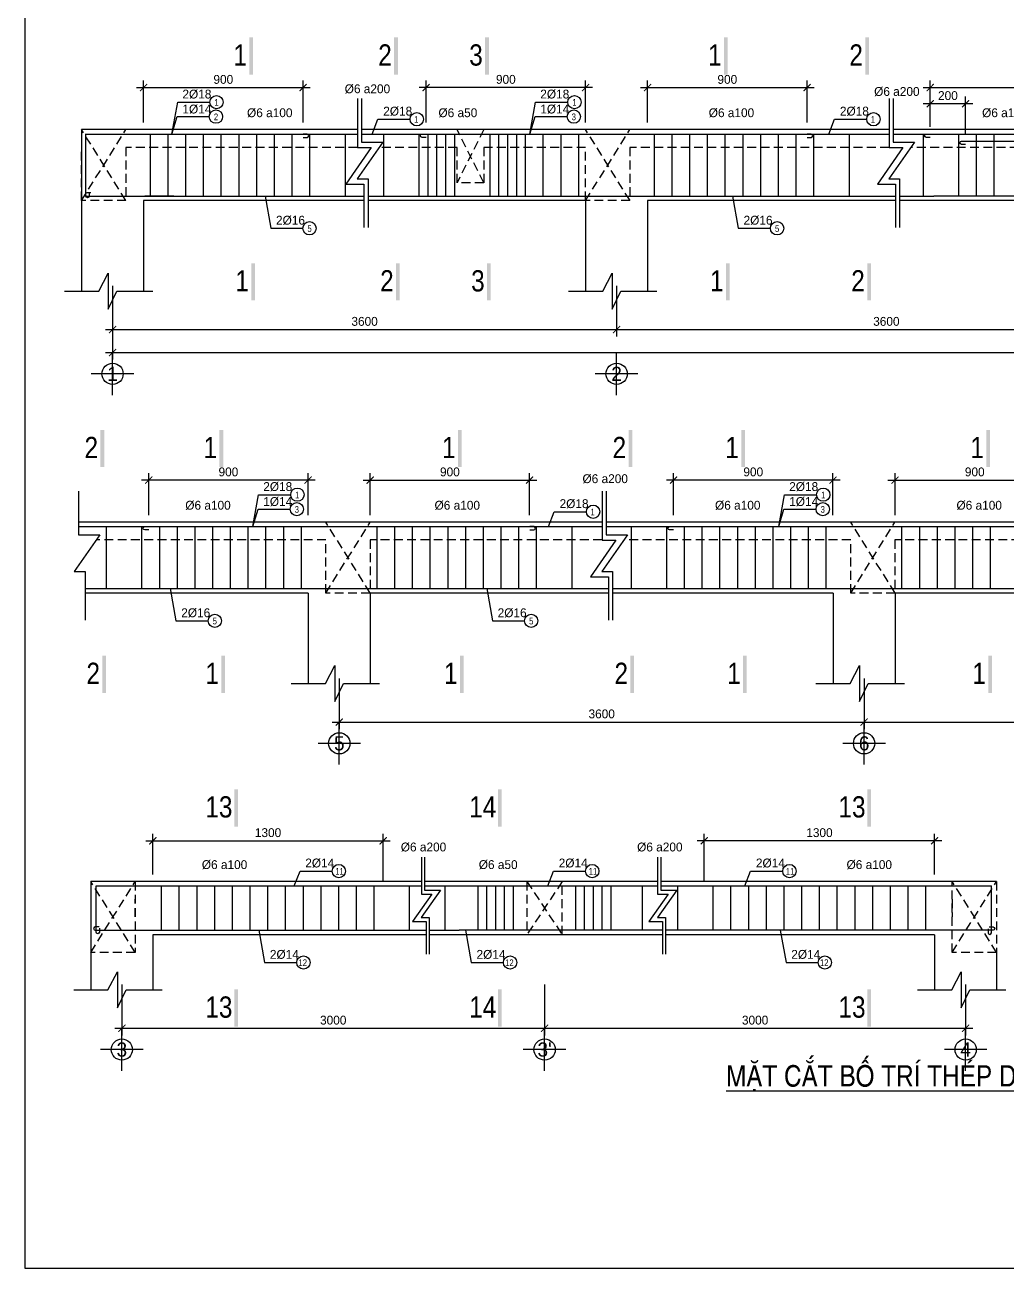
# Model space of a CAD drawing. Extents: x -317 to 4260, y -2056 to 757.
# Drawn here: x 2236.7 to 2513.9, y 158.3 to 509.1 of the extents above; entities that cross this region are included whole.
import ezdxf
from ezdxf.enums import TextEntityAlignment as Align

# ---------------------------------------------------------------- set-up
doc = ezdxf.new("R2010")
doc.units = 0
doc.header["$MEASUREMENT"] = 0
doc.linetypes.add('CENTER2', pattern=[1.125, 0.75, -0.125, 0.125, -0.125])
doc.linetypes.add('HIDDEN', pattern=[0.375, 0.25, -0.125])
doc.layers.get('0').update_dxf_attribs({"linetype": 'CONTINUOUS'})
doc.layers.get('DEFPOINTS').update_dxf_attribs({"linetype": 'CONTINUOUS'})
for name, color, linetype in [('DAI', 3, 'CONTINUOUS'), ('DIM', 1, 'CONTINUOUS'), ('DUT', 7, 'CENTER2'), ('MOTAAR', 1, 'CONTINUOUS'), ('TEXT', 7, 'CONTINUOUS'), ('THEP', 6, 'CONTINUOUS'), ('TU1', 9, 'CONTINUOUS'), ('TUONG', 7, 'CONTINUOUS')]:
    doc.layers.add(name, color=color, linetype=linetype)
doc.styles.add('DIM-NEW', font='VHELVCN.TTF')
doc.styles.add('style1', font='VGOUDYN.TTF')
doc.styles.add('T2', font='VTIMESN.TTF')
doc.dimstyles.new('TL20', dxfattribs={"dimtxt": 2.5, "dimasz": 2, "dimexe": 2, "dimexo": 2, "dimgap": 1, "dimtad": 1, "dimdec": 0, "dimlfac": 20, "dimzin": 0, "dimdsep": 46, "dimtxsty": 'T2', "dimblk": 'ARCHTICK', "dimcen": 2.5, "dimdle": 2, "dimclrd": 1, "dimclre": 1, "dimclrt": 2, "dimadec": 0, "dimazin": 0, "dimtfac": 1, "dimtdec": 0, "dimtix": 1, "dimtofl": 0, "dimtmove": 0, "dimatfit": 0, "dimldrblk": 'ARCHTICK', "dimfxl": 0, "dimtolj": 1, "dimtzin": 0, "dimlwd": -1, "dimlwe": -1, "dimarcsym": 0})

# ---------------------------------------------------------------- blocks, each defined once
blk = doc.blocks.new('truc2')
at = {"layer": 'MOTAAR'}
for p, q in [((0, -15), (0, 0)), ((7.5, -7.5), (-7.5, -7.5))]:
    blk.add_line(p, q, dxfattribs=at)
blk.add_lwpolyline([(0, -3.5), (0, -1.84)], dxfattribs=at)
blk.add_circle((0, -7.5), 3.75, dxfattribs=at)
at = {"layer": 'TEXT', "style": 'T2'}
blk.add_attdef('1', text='', height=5, dxfattribs=at).set_placement((0, -7.5), align=Align.MIDDLE_CENTER)
blk = doc.blocks.new('_ARCHTICK')
at = {"color": 0, "linetype": 'ByBlock', "const_width": 0.15}
blk.add_lwpolyline([(-0.5, -0.5), (0.5, 0.5)], dxfattribs=at)
blk = doc.blocks.new('*D12')
at = {"layer": 'DEFPOINTS', "color": 0}
for p in [(2379.11, 380.67), (2334.11, 368.8), (2379.11, 368.8)]:
    blk.add_point(p, dxfattribs=at)
at = {"layer": 'TUONG', "color": 1}
for p, q in [((2334.11, 370.8), (2334.11, 382.67)), ((2379.11, 370.8), (2379.11, 382.67)), ((2332.11, 380.67), (2381.11, 380.67))]:
    blk.add_line(p, q, dxfattribs=at)
at = {"layer": 'TUONG', "color": 1, "xscale": 2, "yscale": 2, "zscale": 2, "rotation": 180}
blk.add_blockref('_ARCHTICK', (2334.11, 380.67), dxfattribs=at)
at = {"layer": 'TUONG', "color": 1, "xscale": 2, "yscale": 2, "zscale": 2}
blk.add_blockref('_ARCHTICK', (2379.11, 380.67), dxfattribs=at)
at = {"layer": 'TUONG', "color": 2, "insert": (2356.61, 382.97), "char_height": 2.5, "attachment_point": 5, "style": 'T2'}
blk.add_mtext('\\A1;900', dxfattribs=at)
blk = doc.blocks.new('*D11')
at = {"layer": 'DEFPOINTS', "color": 0}
for p in [(2271.61, 380.67), (2271.61, 368.8), (2316.61, 368.8)]:
    blk.add_point(p, dxfattribs=at)
at = {"layer": 'TUONG', "color": 1}
for p, q in [((2271.61, 370.8), (2271.61, 382.67)), ((2316.61, 370.8), (2316.61, 382.67)), ((2318.61, 380.67), (2269.61, 380.67))]:
    blk.add_line(p, q, dxfattribs=at)
at = {"layer": 'TUONG', "color": 1, "xscale": 2, "yscale": 2, "zscale": 2, "rotation": 180}
blk.add_blockref('_ARCHTICK', (2271.61, 380.67), dxfattribs=at)
at = {"layer": 'TUONG', "color": 1, "xscale": 2, "yscale": 2, "zscale": 2}
blk.add_blockref('_ARCHTICK', (2316.61, 380.67), dxfattribs=at)
at = {"layer": 'TUONG', "color": 2, "insert": (2294.11, 382.97), "char_height": 2.5, "attachment_point": 5, "style": 'T2'}
blk.add_mtext('\\A1;900', dxfattribs=at)
blk = doc.blocks.new('*D10')
at = {"layer": 'DEFPOINTS', "color": 0}
for p in [(2419.72, 380.67), (2419.72, 368.8), (2464.72, 368.8)]:
    blk.add_point(p, dxfattribs=at)
at = {"layer": 'TUONG', "color": 1}
for p, q in [((2419.72, 370.8), (2419.72, 382.67)), ((2464.72, 370.8), (2464.72, 382.67)), ((2466.72, 380.67), (2417.72, 380.67))]:
    blk.add_line(p, q, dxfattribs=at)
at = {"layer": 'TUONG', "color": 1, "xscale": 2, "yscale": 2, "zscale": 2, "rotation": 180}
blk.add_blockref('_ARCHTICK', (2419.72, 380.67), dxfattribs=at)
at = {"layer": 'TUONG', "color": 1, "xscale": 2, "yscale": 2, "zscale": 2}
blk.add_blockref('_ARCHTICK', (2464.72, 380.67), dxfattribs=at)
at = {"layer": 'TUONG', "color": 2, "insert": (2442.22, 382.97), "char_height": 2.5, "attachment_point": 5, "style": 'T2'}
blk.add_mtext('\\A1;900', dxfattribs=at)
blk = doc.blocks.new('*D9')
at = {"layer": 'DEFPOINTS', "color": 0}
for p in [(2527.22, 380.67), (2482.22, 368.8), (2527.22, 368.8)]:
    blk.add_point(p, dxfattribs=at)
at = {"layer": 'TUONG', "color": 1}
for p, q in [((2482.22, 370.8), (2482.22, 382.67)), ((2527.22, 370.8), (2527.22, 382.67)), ((2480.22, 380.67), (2529.22, 380.67))]:
    blk.add_line(p, q, dxfattribs=at)
at = {"layer": 'TUONG', "color": 1, "xscale": 2, "yscale": 2, "zscale": 2, "rotation": 180}
blk.add_blockref('_ARCHTICK', (2482.22, 380.67), dxfattribs=at)
at = {"layer": 'TUONG', "color": 1, "xscale": 2, "yscale": 2, "zscale": 2}
blk.add_blockref('_ARCHTICK', (2527.22, 380.67), dxfattribs=at)
at = {"layer": 'TUONG', "color": 2, "insert": (2504.72, 382.97), "char_height": 2.5, "attachment_point": 5, "style": 'T2'}
blk.add_mtext('\\A1;900', dxfattribs=at)
blk = doc.blocks.new('*D5')
at = {"layer": 'DEFPOINTS', "color": 0}
for p in [(2325.4, 326.73), (2473.5, 326.73), (2473.5, 312.4)]:
    blk.add_point(p, dxfattribs=at)
at = {"layer": 'TUONG', "color": 1}
for p, q in [((2325.4, 324.73), (2325.4, 310.4)), ((2473.5, 324.73), (2473.5, 310.4)), ((2323.4, 312.4), (2475.5, 312.4))]:
    blk.add_line(p, q, dxfattribs=at)
at = {"layer": 'TUONG', "color": 1, "xscale": 2, "yscale": 2, "zscale": 2, "rotation": 180}
blk.add_blockref('_ARCHTICK', (2325.4, 312.4), dxfattribs=at)
at = {"layer": 'TUONG', "color": 1, "xscale": 2, "yscale": 2, "zscale": 2}
blk.add_blockref('_ARCHTICK', (2473.5, 312.4), dxfattribs=at)
at = {"layer": 'TUONG', "color": 2, "insert": (2399.45, 314.69), "char_height": 2.5, "attachment_point": 5, "style": 'T2'}
blk.add_mtext('\\A1;3600', dxfattribs=at)
blk = doc.blocks.new('*D4')
at = {"layer": 'DEFPOINTS', "color": 0}
for p in [(2473.5, 326.73), (2622.03, 326.73), (2622.03, 312.4)]:
    blk.add_point(p, dxfattribs=at)
at = {"layer": 'TUONG', "color": 1}
for p, q in [((2473.5, 324.73), (2473.5, 310.4)), ((2622.03, 324.73), (2622.03, 310.4)), ((2471.5, 312.4), (2624.03, 312.4))]:
    blk.add_line(p, q, dxfattribs=at)
at = {"layer": 'TUONG', "color": 1, "xscale": 2, "yscale": 2, "zscale": 2, "rotation": 180}
blk.add_blockref('_ARCHTICK', (2473.5, 312.4), dxfattribs=at)
at = {"layer": 'TUONG', "color": 1, "xscale": 2, "yscale": 2, "zscale": 2}
blk.add_blockref('_ARCHTICK', (2622.03, 312.4), dxfattribs=at)
at = {"layer": 'TUONG', "color": 2, "insert": (2547.76, 314.69), "char_height": 2.5, "attachment_point": 5, "style": 'T2'}
blk.add_mtext('\\A1;3600', dxfattribs=at)
blk = doc.blocks.new('*D36')
at = {"layer": 'DEFPOINTS', "color": 0}
for p in [(2315.17, 491.43), (2270.17, 479.56), (2315.17, 479.56)]:
    blk.add_point(p, dxfattribs=at)
at = {"layer": 'TUONG', "color": 1}
for p, q in [((2268.17, 491.43), (2317.17, 491.43)), ((2270.17, 481.56), (2270.17, 493.43)), ((2315.17, 481.56), (2315.17, 493.43))]:
    blk.add_line(p, q, dxfattribs=at)
at = {"layer": 'TUONG', "color": 1, "xscale": 2, "yscale": 2, "zscale": 2, "rotation": 180}
blk.add_blockref('_ARCHTICK', (2270.17, 491.43), dxfattribs=at)
at = {"layer": 'TUONG', "color": 1, "xscale": 2, "yscale": 2, "zscale": 2}
blk.add_blockref('_ARCHTICK', (2315.17, 491.43), dxfattribs=at)
at = {"layer": 'TUONG', "color": 2, "insert": (2292.67, 493.72), "char_height": 2.5, "attachment_point": 5, "style": 'T2'}
blk.add_mtext('\\A1;900', dxfattribs=at)
blk = doc.blocks.new('*D35')
at = {"layer": 'DEFPOINTS', "color": 0}
for p in [(2349.9, 491.43), (2349.9, 479.56), (2394.9, 479.56)]:
    blk.add_point(p, dxfattribs=at)
at = {"layer": 'TUONG', "color": 1}
for p, q in [((2396.9, 491.43), (2347.9, 491.43)), ((2349.9, 481.56), (2349.9, 493.43)), ((2394.9, 481.56), (2394.9, 493.43))]:
    blk.add_line(p, q, dxfattribs=at)
at = {"layer": 'TUONG', "color": 1, "xscale": 2, "yscale": 2, "zscale": 2, "rotation": 180}
blk.add_blockref('_ARCHTICK', (2349.9, 491.43), dxfattribs=at)
at = {"layer": 'TUONG', "color": 1, "xscale": 2, "yscale": 2, "zscale": 2}
blk.add_blockref('_ARCHTICK', (2394.9, 491.43), dxfattribs=at)
at = {"layer": 'TUONG', "color": 2, "insert": (2372.4, 493.72), "char_height": 2.5, "attachment_point": 5, "style": 'T2'}
blk.add_mtext('\\A1;900', dxfattribs=at)
blk = doc.blocks.new('*D34')
at = {"layer": 'DEFPOINTS', "color": 0}
for p in [(2457.4, 491.43), (2412.4, 479.56), (2457.4, 479.56)]:
    blk.add_point(p, dxfattribs=at)
at = {"layer": 'TUONG', "color": 1}
for p, q in [((2410.4, 491.43), (2459.4, 491.43)), ((2412.4, 481.56), (2412.4, 493.43)), ((2457.4, 481.56), (2457.4, 493.43))]:
    blk.add_line(p, q, dxfattribs=at)
at = {"layer": 'TUONG', "color": 1, "xscale": 2, "yscale": 2, "zscale": 2, "rotation": 180}
blk.add_blockref('_ARCHTICK', (2412.4, 491.43), dxfattribs=at)
at = {"layer": 'TUONG', "color": 1, "xscale": 2, "yscale": 2, "zscale": 2}
blk.add_blockref('_ARCHTICK', (2457.4, 491.43), dxfattribs=at)
at = {"layer": 'TUONG', "color": 2, "insert": (2434.9, 493.72), "char_height": 2.5, "attachment_point": 5, "style": 'T2'}
blk.add_mtext('\\A1;900', dxfattribs=at)
blk = doc.blocks.new('*D33')
at = {"layer": 'DEFPOINTS', "color": 0}
for p in [(2547.15, 491.43), (2492.15, 478.31), (2547.15, 474.56)]:
    blk.add_point(p, dxfattribs=at)
at = {"layer": 'TUONG', "color": 1}
for p, q in [((2490.15, 491.43), (2549.15, 491.43)), ((2492.15, 480.31), (2492.15, 493.43)), ((2547.15, 476.56), (2547.15, 493.43))]:
    blk.add_line(p, q, dxfattribs=at)
at = {"layer": 'TUONG', "color": 1, "xscale": 2, "yscale": 2, "zscale": 2, "rotation": 180}
blk.add_blockref('_ARCHTICK', (2492.15, 491.43), dxfattribs=at)
at = {"layer": 'TUONG', "color": 1, "xscale": 2, "yscale": 2, "zscale": 2}
blk.add_blockref('_ARCHTICK', (2547.15, 491.43), dxfattribs=at)
at = {"layer": 'TUONG', "color": 2, "insert": (2519.65, 493.71), "char_height": 2.5, "attachment_point": 5, "style": 'T2'}
blk.add_mtext('\\A1;1100', dxfattribs=at)
blk = doc.blocks.new('*D32')
at = {"layer": 'DEFPOINTS', "color": 0}
for p in [(2492.15, 486.86), (2492.15, 478.31), (2502.15, 476.31)]:
    blk.add_point(p, dxfattribs=at)
at = {"layer": 'TUONG', "color": 1}
for p, q in [((2492.15, 480.31), (2492.15, 488.86)), ((2502.15, 478.31), (2502.15, 488.86)), ((2504.15, 486.86), (2490.15, 486.86))]:
    blk.add_line(p, q, dxfattribs=at)
at = {"layer": 'TUONG', "color": 1, "xscale": 2, "yscale": 2, "zscale": 2, "rotation": 180}
blk.add_blockref('_ARCHTICK', (2492.15, 486.86), dxfattribs=at)
at = {"layer": 'TUONG', "color": 1, "xscale": 2, "yscale": 2, "zscale": 2}
blk.add_blockref('_ARCHTICK', (2502.15, 486.86), dxfattribs=at)
at = {"layer": 'TUONG', "color": 2, "insert": (2497.15, 489.14), "char_height": 2.5, "attachment_point": 5, "style": 'T2'}
blk.add_mtext('\\A1;200', dxfattribs=at)
blk = doc.blocks.new('*D18')
at = {"layer": 'DEFPOINTS', "color": 0}
for p in [(2261.42, 437.48), (2403.65, 437.48), (2403.65, 423.15)]:
    blk.add_point(p, dxfattribs=at)
at = {"layer": 'TUONG', "color": 1}
for p, q in [((2261.42, 435.48), (2261.42, 421.15)), ((2403.65, 435.48), (2403.65, 421.15)), ((2259.42, 423.15), (2405.65, 423.15))]:
    blk.add_line(p, q, dxfattribs=at)
at = {"layer": 'TUONG', "color": 1, "xscale": 2, "yscale": 2, "zscale": 2, "rotation": 180}
blk.add_blockref('_ARCHTICK', (2261.42, 423.15), dxfattribs=at)
at = {"layer": 'TUONG', "color": 1, "xscale": 2, "yscale": 2, "zscale": 2}
blk.add_blockref('_ARCHTICK', (2403.65, 423.15), dxfattribs=at)
at = {"layer": 'TUONG', "color": 2, "insert": (2332.54, 425.44), "char_height": 2.5, "attachment_point": 5, "style": 'T2'}
blk.add_mtext('\\A1;3600', dxfattribs=at)
blk = doc.blocks.new('*D17')
at = {"layer": 'DEFPOINTS', "color": 0}
for p in [(2403.65, 437.48), (2555.9, 437.48), (2555.9, 423.15)]:
    blk.add_point(p, dxfattribs=at)
at = {"layer": 'TUONG', "color": 1}
for p, q in [((2403.65, 435.48), (2403.65, 421.15)), ((2555.9, 435.48), (2555.9, 421.15)), ((2401.65, 423.15), (2557.9, 423.15))]:
    blk.add_line(p, q, dxfattribs=at)
at = {"layer": 'TUONG', "color": 1, "xscale": 2, "yscale": 2, "zscale": 2, "rotation": 180}
blk.add_blockref('_ARCHTICK', (2403.65, 423.15), dxfattribs=at)
at = {"layer": 'TUONG', "color": 1, "xscale": 2, "yscale": 2, "zscale": 2}
blk.add_blockref('_ARCHTICK', (2555.9, 423.15), dxfattribs=at)
at = {"layer": 'TUONG', "color": 2, "insert": (2479.78, 425.44), "char_height": 2.5, "attachment_point": 5, "style": 'T2'}
blk.add_mtext('\\A1;3600', dxfattribs=at)
blk = doc.blocks.new('*D13')
at = {"layer": 'DEFPOINTS', "color": 0}
for p in [(2261.42, 423.15), (2978.53, 423.15), (2978.53, 416.66)]:
    blk.add_point(p, dxfattribs=at)
at = {"layer": 'TUONG', "color": 1}
for p, q in [((2261.42, 421.15), (2261.42, 414.66)), ((2978.53, 421.15), (2978.53, 414.66)), ((2259.42, 416.66), (2980.53, 416.66))]:
    blk.add_line(p, q, dxfattribs=at)
at = {"layer": 'TUONG', "color": 1, "xscale": 2, "yscale": 2, "zscale": 2, "rotation": 180}
blk.add_blockref('_ARCHTICK', (2261.42, 416.66), dxfattribs=at)
at = {"layer": 'TUONG', "color": 1, "xscale": 2, "yscale": 2, "zscale": 2}
blk.add_blockref('_ARCHTICK', (2978.53, 416.66), dxfattribs=at)
at = {"layer": 'TUONG', "color": 2, "insert": (2619.98, 418.95), "char_height": 2.5, "attachment_point": 5, "style": 'T2'}
blk.add_mtext('\\A1;27600', dxfattribs=at)
blk = doc.blocks.new('*D114')
at = {"layer": 'DEFPOINTS', "color": 0}
for p in [(2428.4, 278.9), (2493.4, 267.41), (2428.4, 265.41)]:
    blk.add_point(p, dxfattribs=at)
at = {"layer": 'TUONG', "color": 1}
for p, q in [((2428.4, 267.41), (2428.4, 280.9)), ((2493.4, 269.41), (2493.4, 280.9)), ((2495.4, 278.9), (2426.4, 278.9))]:
    blk.add_line(p, q, dxfattribs=at)
at = {"layer": 'TUONG', "color": 1, "xscale": 2, "yscale": 2, "zscale": 2, "rotation": 180}
blk.add_blockref('_ARCHTICK', (2428.4, 278.9), dxfattribs=at)
at = {"layer": 'TUONG', "color": 1, "xscale": 2, "yscale": 2, "zscale": 2}
blk.add_blockref('_ARCHTICK', (2493.4, 278.9), dxfattribs=at)
at = {"layer": 'TUONG', "color": 2, "insert": (2460.9, 281.18), "char_height": 2.5, "attachment_point": 5, "style": 'T2'}
blk.add_mtext('\\A1;1300', dxfattribs=at)
blk = doc.blocks.new('*D113')
at = {"layer": 'DEFPOINTS', "color": 0}
for p in [(2337.79, 278.9), (2272.79, 267.41), (2337.79, 265.41)]:
    blk.add_point(p, dxfattribs=at)
at = {"layer": 'TUONG', "color": 1}
for p, q in [((2272.79, 269.41), (2272.79, 280.9)), ((2337.79, 267.41), (2337.79, 280.9)), ((2270.79, 278.9), (2339.79, 278.9))]:
    blk.add_line(p, q, dxfattribs=at)
at = {"layer": 'TUONG', "color": 1, "xscale": 2, "yscale": 2, "zscale": 2, "rotation": 180}
blk.add_blockref('_ARCHTICK', (2272.79, 278.9), dxfattribs=at)
at = {"layer": 'TUONG', "color": 1, "xscale": 2, "yscale": 2, "zscale": 2}
blk.add_blockref('_ARCHTICK', (2337.79, 278.9), dxfattribs=at)
at = {"layer": 'TUONG', "color": 2, "insert": (2305.29, 281.18), "char_height": 2.5, "attachment_point": 5, "style": 'T2'}
blk.add_mtext('\\A1;1300', dxfattribs=at)
blk = doc.blocks.new('*D118')
at = {"layer": 'DEFPOINTS', "color": 0}
for p in [(2264.04, 240.33), (2383.33, 240.33), (2383.33, 226)]:
    blk.add_point(p, dxfattribs=at)
at = {"layer": 'TUONG', "color": 1}
for p, q in [((2264.04, 238.33), (2264.04, 224)), ((2383.33, 238.33), (2383.33, 224)), ((2262.04, 226), (2385.33, 226))]:
    blk.add_line(p, q, dxfattribs=at)
at = {"layer": 'TUONG', "color": 1, "xscale": 2, "yscale": 2, "zscale": 2, "rotation": 180}
blk.add_blockref('_ARCHTICK', (2264.04, 226), dxfattribs=at)
at = {"layer": 'TUONG', "color": 1, "xscale": 2, "yscale": 2, "zscale": 2}
blk.add_blockref('_ARCHTICK', (2383.33, 226), dxfattribs=at)
at = {"layer": 'TUONG', "color": 2, "insert": (2323.69, 228.28), "char_height": 2.5, "attachment_point": 5, "style": 'T2'}
blk.add_mtext('\\A1;3000', dxfattribs=at)
blk = doc.blocks.new('*D117')
at = {"layer": 'DEFPOINTS', "color": 0}
for p in [(2383.33, 240.33), (2502.15, 240.33), (2502.15, 226)]:
    blk.add_point(p, dxfattribs=at)
at = {"layer": 'TUONG', "color": 1}
for p, q in [((2383.33, 238.33), (2383.33, 224)), ((2502.15, 238.33), (2502.15, 224)), ((2381.33, 226), (2504.15, 226))]:
    blk.add_line(p, q, dxfattribs=at)
at = {"layer": 'TUONG', "color": 1, "xscale": 2, "yscale": 2, "zscale": 2, "rotation": 180}
blk.add_blockref('_ARCHTICK', (2383.33, 226), dxfattribs=at)
at = {"layer": 'TUONG', "color": 1, "xscale": 2, "yscale": 2, "zscale": 2}
blk.add_blockref('_ARCHTICK', (2502.15, 226), dxfattribs=at)
at = {"layer": 'TUONG', "color": 2, "insert": (2442.74, 228.28), "char_height": 2.5, "attachment_point": 5, "style": 'T2'}
blk.add_mtext('\\A1;3000', dxfattribs=at)

msp = doc.modelspace()

# ---------------------------------------------------------------- linework, layer by layer
at = {"layer": 'DAI'}
for p, q in [((2272.105, 460.807), (2272.105, 478.307)), ((2277.105, 460.807), (2277.105, 478.307)), ((2282.105, 460.807), (2282.105, 478.307)), ((2287.105, 460.807), (2287.105, 478.307)), ((2292.105, 460.807), (2292.105, 478.307)), ((2297.105, 460.807), (2297.105, 478.307)), ((2302.105, 460.807), (2302.105, 478.307)), ((2307.105, 460.807), (2307.105, 478.307)), ((2312.105, 460.807), (2312.105, 478.307)), ((2317.105, 460.807), (2317.105, 478.307)), ((2327.105, 460.807), (2327.105, 478.307)), ((2337.966, 460.807), (2337.966, 478.307)), ((2347.966, 460.807), (2347.966, 478.307)), ((2350.466, 460.807), (2350.466, 478.307)), ((2352.966, 460.807), (2352.966, 478.307)), ((2355.466, 460.807), (2355.466, 478.307)), ((2357.966, 460.807), (2357.966, 478.307)), ((2367.966, 460.807), (2367.966, 478.307)), ((2370.466, 460.807), (2370.466, 478.307)), ((2372.966, 460.807), (2372.966, 478.307)), ((2375.466, 460.807), (2375.466, 478.307)), ((2377.966, 460.807), (2377.966, 478.307)), ((2382.966, 460.807), (2382.966, 478.307)), ((2387.966, 460.807), (2387.966, 478.307)), ((2392.966, 460.807), (2392.966, 478.307)), ((2414.335, 460.807), (2414.335, 478.307)), ((2419.335, 460.807), (2419.335, 478.307)), ((2424.335, 460.807), (2424.335, 478.307)), ((2429.335, 460.807), (2429.335, 478.307)), ((2434.335, 460.807), (2434.335, 478.307)), ((2439.335, 460.807), (2439.335, 478.307)), ((2444.335, 460.807), (2444.335, 478.307)), ((2449.335, 460.807), (2449.335, 478.307)), ((2454.335, 460.807), (2454.335, 478.307)), ((2459.335, 460.807), (2459.335, 478.307)), ((2469.335, 460.807), (2469.335, 478.307)), ((2490.219, 460.807), (2490.219, 478.307)), ((2500.219, 460.807), (2500.219, 478.307)), ((2505.219, 460.807), (2505.219, 478.307)), ((2510.219, 460.807), (2510.219, 478.307)), ((2259.713, 350.052), (2259.713, 367.552)), ((2269.713, 350.052), (2269.713, 367.552)), ((2274.713, 350.052), (2274.713, 367.552)), ((2279.713, 350.052), (2279.713, 367.552)), ((2284.713, 350.052), (2284.713, 367.552)), ((2289.713, 350.052), (2289.713, 367.552)), ((2294.713, 350.052), (2294.713, 367.552)), ((2299.713, 350.052), (2299.713, 367.552)), ((2304.713, 350.052), (2304.713, 367.552)), ((2309.713, 350.052), (2309.713, 367.552)), ((2314.713, 350.052), (2314.713, 367.552)), ((2336.081, 350.052), (2336.081, 367.552)), ((2341.081, 350.052), (2341.081, 367.552)), ((2346.081, 350.052), (2346.081, 367.552)), ((2351.081, 350.052), (2351.081, 367.552)), ((2356.081, 350.052), (2356.081, 367.552)), ((2361.081, 350.052), (2361.081, 367.552)), ((2366.081, 350.052), (2366.081, 367.552)), ((2371.081, 350.052), (2371.081, 367.552)), ((2376.081, 350.052), (2376.081, 367.552)), ((2381.081, 350.052), (2381.081, 367.552)), ((2391.081, 350.052), (2391.081, 367.552)), ((2407.82, 350.052), (2407.82, 367.552)), ((2417.82, 350.052), (2417.82, 367.552)), ((2422.82, 350.052), (2422.82, 367.552)), ((2427.82, 350.052), (2427.82, 367.552)), ((2432.82, 350.052), (2432.82, 367.552)), ((2437.82, 350.052), (2437.82, 367.552)), ((2442.82, 350.052), (2442.82, 367.552)), ((2447.82, 350.052), (2447.82, 367.552)), ((2452.82, 350.052), (2452.82, 367.552)), ((2457.82, 350.052), (2457.82, 367.552)), ((2462.82, 350.052), (2462.82, 367.552)), ((2484.189, 350.052), (2484.189, 367.552)), ((2489.189, 350.052), (2489.189, 367.552)), ((2494.189, 350.052), (2494.189, 367.552)), ((2499.189, 350.052), (2499.189, 367.552)), ((2504.189, 350.052), (2504.189, 367.552)), ((2509.189, 350.052), (2509.189, 367.552)), ((2275.256, 253.658), (2275.256, 266.158)), ((2280.256, 253.658), (2280.256, 266.158)), ((2285.256, 253.658), (2285.256, 266.158)), ((2290.256, 253.658), (2290.256, 266.158)), ((2295.256, 253.658), (2295.256, 266.158)), ((2300.256, 253.658), (2300.256, 266.158)), ((2305.256, 253.658), (2305.256, 266.158)), ((2310.256, 253.658), (2310.256, 266.158)), ((2315.256, 253.658), (2315.256, 266.158)), ((2320.256, 253.658), (2320.256, 266.158)), ((2325.256, 253.658), (2325.256, 266.158)), ((2330.256, 253.658), (2330.256, 266.158)), ((2335.256, 253.658), (2335.256, 266.158)), ((2345.256, 253.658), (2345.256, 266.158)), ((2355.256, 253.658), (2355.256, 266.158)), ((2364.551, 253.658), (2364.551, 266.158)), ((2367.051, 253.658), (2367.051, 266.158)), ((2369.551, 253.658), (2369.551, 266.158)), ((2372.051, 253.658), (2372.051, 266.158)), ((2374.551, 253.658), (2374.551, 266.158)), ((2392.117, 253.658), (2392.117, 266.158)), ((2394.617, 253.658), (2394.617, 266.158)), ((2397.117, 253.658), (2397.117, 266.158)), ((2399.617, 253.658), (2399.617, 266.158)), ((2402.117, 253.658), (2402.117, 266.158)), ((2410.932, 253.658), (2410.932, 266.158)), ((2420.932, 253.658), (2420.932, 266.158)), ((2430.932, 253.658), (2430.932, 266.158)), ((2435.932, 253.658), (2435.932, 266.158)), ((2440.932, 253.658), (2440.932, 266.158)), ((2445.932, 253.658), (2445.932, 266.158)), ((2450.932, 253.658), (2450.932, 266.158)), ((2455.932, 253.658), (2455.932, 266.158)), ((2460.932, 253.658), (2460.932, 266.158)), ((2465.932, 253.658), (2465.932, 266.158)), ((2470.932, 253.658), (2470.932, 266.158)), ((2475.932, 253.658), (2475.932, 266.158)), ((2480.932, 253.658), (2480.932, 266.158)), ((2485.932, 253.658), (2485.932, 266.158)), ((2490.932, 253.658), (2490.932, 266.158))]:
    msp.add_line(p, q, dxfattribs=at)
at = {"layer": 'DUT', "linetype": 'HIDDEN', "ltscale": 10}
for p, q in [((2252.671, 459.557), (2265.171, 479.557)), ((2265.209, 459.557), (2252.671, 479.557)), ((2366.151, 479.557), (2358.651, 464.557)), ((2366.151, 464.557), (2358.651, 479.557)), ((2394.901, 459.557), (2407.401, 479.557)), ((2407.438, 459.557), (2394.901, 479.557)), ((2321.609, 348.802), (2334.109, 368.802)), ((2334.147, 348.802), (2321.609, 368.802)), ((2469.717, 348.802), (2482.217, 368.802)), ((2482.254, 348.802), (2469.717, 368.802)), ((2255.289, 247.408), (2267.789, 267.408)), ((2267.827, 247.408), (2255.289, 267.408)), ((2378.334, 267.408), (2388.334, 252.408)), ((2388.334, 267.408), (2378.334, 252.408)), ((2498.361, 247.408), (2510.861, 267.408)), ((2510.899, 247.408), (2498.361, 267.408))]:
    msp.add_line(p, q, dxfattribs=at)
for points in [[(2559.654, 479.557), (2559.654, 459.557), (2547.154, 459.557), (2547.154, 474.557), (2486.703, 474.557)], [(2330.522, 474.557), (2265.171, 474.557), (2265.171, 459.557), (2252.671, 459.557), (2252.671, 474.557)], [(2480.528, 474.557), (2407.401, 474.557), (2407.401, 459.557), (2394.901, 459.557), (2394.901, 474.557), (2366.151, 474.557), (2366.151, 464.557), (2358.651, 464.557), (2358.651, 474.557), (2336.697, 474.557)], [(2399.535, 363.802), (2334.109, 363.802), (2334.109, 348.802), (2321.609, 348.802), (2321.609, 363.802), (2256.84, 363.802)], [(2547.628, 363.802), (2482.217, 363.802), (2482.217, 348.802), (2469.717, 348.802), (2469.717, 363.802), (2405.709, 363.802)], [(2267.789, 267.408), (2267.789, 247.408), (2255.289, 247.408), (2255.289, 247.408)], [(2388.334, 252.408), (2388.334, 267.408), (2378.334, 267.408), (2378.334, 252.408)], [(2510.861, 267.408), (2510.861, 267.408), (2510.861, 247.408), (2498.361, 247.408), (2498.361, 267.408)], [(2267.789, 257.408), (2267.789, 262.468)], [(2498.361, 262.408), (2498.361, 257.408)]]:
    msp.add_lwpolyline(points, dxfattribs=at)
at = {"layer": 'TEXT', "ltscale": 10}
msp.add_lwpolyline([(2236.669, 158.319), (3076.669, 158.319), (3076.669, 752.319), (2236.669, 752.319)], close=True, dxfattribs=at)
for points in [[(2300.022, 495.079), (2301.072, 495.079), (2300.022, 505.579), (2301.072, 505.579)], [(2340.88, 495.079), (2341.93, 495.079), (2340.88, 505.579), (2341.93, 505.579)], [(2366.561, 495.079), (2367.611, 495.079), (2366.561, 505.579), (2367.611, 505.579)], [(2433.971, 495.079), (2435.021, 495.079), (2433.971, 505.579), (2435.021, 505.579)], [(2473.83, 495.079), (2474.88, 495.079), (2473.83, 505.579), (2474.88, 505.579)], [(2300.562, 431.357), (2301.612, 431.357), (2300.562, 441.857), (2301.612, 441.857)], [(2341.419, 431.357), (2342.469, 431.357), (2341.419, 441.857), (2342.469, 441.857)], [(2367.1, 431.357), (2368.15, 431.357), (2367.1, 441.857), (2368.15, 441.857)], [(2434.51, 431.357), (2435.56, 431.357), (2434.51, 441.857), (2435.56, 441.857)], [(2474.369, 431.357), (2475.419, 431.357), (2474.369, 441.857), (2475.419, 441.857)], [(2258.002, 384.324), (2259.052, 384.324), (2258.002, 394.824), (2259.052, 394.824)], [(2291.585, 384.324), (2292.635, 384.324), (2291.585, 394.824), (2292.635, 394.824)], [(2358.905, 384.324), (2359.955, 384.324), (2358.905, 394.824), (2359.955, 394.824)], [(2407.015, 384.324), (2408.065, 384.324), (2407.015, 394.824), (2408.065, 394.824)], [(2438.809, 384.324), (2439.859, 384.324), (2438.809, 394.824), (2439.859, 394.824)], [(2507.994, 384.324), (2509.044, 384.324), (2507.994, 394.824), (2509.044, 394.824)], [(2258.541, 320.602), (2259.591, 320.602), (2258.541, 331.102), (2259.591, 331.102)], [(2292.125, 320.602), (2293.175, 320.602), (2292.125, 331.102), (2293.175, 331.102)], [(2359.444, 320.602), (2360.494, 320.602), (2359.444, 331.102), (2360.494, 331.102)], [(2407.554, 320.602), (2408.604, 320.602), (2407.554, 331.102), (2408.604, 331.102)], [(2439.348, 320.602), (2440.398, 320.602), (2439.348, 331.102), (2440.398, 331.102)], [(2508.534, 320.602), (2509.584, 320.602), (2508.534, 331.102), (2509.584, 331.102)], [(2295.758, 282.93), (2296.808, 282.93), (2295.758, 293.43), (2296.808, 293.43)], [(2370.209, 282.93), (2371.259, 282.93), (2370.209, 293.43), (2371.259, 293.43)], [(2474.423, 282.93), (2475.473, 282.93), (2474.423, 293.43), (2475.473, 293.43)], [(2295.758, 226.44), (2296.808, 226.44), (2295.758, 236.94), (2296.808, 236.94)], [(2370.209, 226.44), (2371.259, 226.44), (2370.209, 236.94), (2371.259, 236.94)], [(2474.423, 226.44), (2475.473, 226.44), (2474.423, 236.94), (2475.473, 236.94)]]:
    msp.add_trace(points, dxfattribs=at)
at = {"layer": 'THEP', "ltscale": 10}
for points in [[(2254.858, 461.956), (2254.858, 460.829, -1), (2253.921, 460.829), (2253.921, 478.347)], [(2315.171, 477.37), (2316.298, 477.37, 1), (2316.298, 478.307), (2315.171, 478.307)], [(2349.901, 477.37), (2348.774, 477.37, -1), (2348.774, 478.307), (2349.901, 478.307)], [(2457.401, 477.37), (2458.528, 477.37, 1), (2458.528, 478.307), (2457.401, 478.307)], [(2492.154, 477.37), (2491.027, 477.37, -1), (2491.027, 478.307), (2492.154, 478.307)], [(2502.154, 475.37), (2501.027, 475.37, -1), (2501.027, 476.307), (2502.154, 476.307)], [(2255.252, 461.745), (2254.125, 461.745, 1), (2254.125, 460.807), (2255.531, 460.807), (2276.304, 460.807), (2278.741, 460.807), (2273.393, 460.807), (2273.73, 460.807), (2270.481, 460.807), (2332.363, 460.807)], [(2271.647, 366.615), (2270.52, 366.615, -1), (2270.52, 367.552), (2271.647, 367.552)], [(2379.147, 366.615), (2380.274, 366.615, 1), (2380.274, 367.552), (2379.147, 367.552)], [(2419.754, 366.615), (2418.627, 366.615, -1), (2418.627, 367.552), (2419.754, 367.552)], [(2257.702, 254.276), (2257.702, 253.149, -1), (2256.765, 253.149), (2256.765, 253.658), (2256.765, 266.158)], [(2508.486, 254.066), (2508.486, 252.939, 1), (2509.423, 252.939), (2509.423, 254.345), (2509.423, 266.158)], [(2257.643, 254.596), (2256.516, 254.596, 1), (2256.516, 253.658), (2260.316, 253.658), (2349.935, 253.658)], [(2508.76, 254.596), (2509.887, 254.596, -1), (2509.887, 253.658), (2457.615, 253.658), (2417.483, 253.658)]]:
    msp.add_lwpolyline(points, format="xyb", dxfattribs=at)
for points in [[(2253.921, 478.307), (2330.522, 478.307)], [(2331.668, 478.307), (2480.528, 478.307)], [(2481.675, 478.307), (2952.263, 478.307)], [(2502.154, 476.307), (2553.404, 476.307)], [(2333.51, 460.807), (2339.53, 460.807), (2482.37, 460.807)], [(2483.517, 460.807), (2493.144, 460.807)], [(2589.682, 460.807), (2517.574, 460.807), (2493.144, 460.807)], [(2251.812, 367.552), (2399.535, 367.552)], [(2400.681, 367.552), (2547.628, 367.552)], [(2253.654, 350.052), (2401.376, 350.052)], [(2402.523, 350.052), (2549.47, 350.052)], [(2256.765, 266.158), (2348.554, 266.158)], [(2349.414, 266.158), (2415.242, 266.158)], [(2416.102, 266.158), (2509.423, 266.158)], [(2350.795, 253.658), (2359.205, 253.658)], [(2416.623, 253.658), (2359.205, 253.658)]]:
    msp.add_lwpolyline(points, dxfattribs=at)
at = {"layer": 'TU1', "lineweight": -2, "ltscale": 10}
for points in [[(2278.19, 478.307), (2279.806, 487.314), (2288.881, 487.314)], [(2379.181, 478.307), (2380.797, 487.314), (2389.872, 487.314)], [(2278.19, 478.307), (2279.651, 483.223), (2288.726, 483.223)], [(2334.698, 478.307), (2336.314, 482.496), (2345.389, 482.496)], [(2379.181, 478.307), (2380.642, 483.223), (2389.717, 483.223)], [(2463.57, 478.307), (2465.186, 482.496), (2474.261, 482.496)], [(2304.439, 460.807), (2306.055, 451.716), (2315.13, 451.716)], [(2436.377, 460.807), (2437.993, 451.716), (2447.068, 451.716)], [(2301.002, 367.552), (2302.618, 376.559), (2311.693, 376.559)], [(2449.418, 367.552), (2451.034, 376.559), (2460.109, 376.559)], [(2301.002, 367.552), (2302.463, 372.469), (2311.538, 372.469)], [(2449.418, 367.552), (2450.879, 372.469), (2459.954, 372.469)], [(2384.463, 367.552), (2386.079, 371.742), (2395.154, 371.742)], [(2277.702, 350.052), (2279.318, 340.961), (2288.393, 340.961)], [(2366.989, 350.052), (2368.605, 340.961), (2377.68, 340.961)], [(2312.7, 266.158), (2314.316, 270.347), (2323.391, 270.347)], [(2384.211, 266.158), (2385.827, 270.347), (2394.902, 270.347)], [(2439.86, 266.158), (2441.476, 270.347), (2450.551, 270.347)], [(2302.712, 253.658), (2304.328, 244.567), (2313.403, 244.567)], [(2361.026, 253.658), (2362.642, 244.567), (2371.717, 244.567)], [(2449.853, 253.658), (2451.469, 244.567), (2460.544, 244.567)]]:
    msp.add_lwpolyline(points, dxfattribs=at)
at = {"layer": 'TU1', "ltscale": 10}
for centre in [(2290.756, 487.314), (2391.747, 487.314), (2290.601, 483.223), (2347.264, 482.496), (2391.592, 483.223), (2476.136, 482.496), (2317.005, 451.716), (2448.943, 451.716), (2313.568, 376.559), (2461.984, 376.559), (2313.413, 372.469), (2397.029, 371.742), (2461.829, 372.469), (2290.268, 340.961), (2379.555, 340.961), (2325.266, 270.347), (2396.777, 270.347), (2452.426, 270.347), (2315.278, 244.567), (2373.592, 244.567), (2462.419, 244.567)]:
    msp.add_circle(centre, 1.875, dxfattribs=at)
at = {"layer": 'TUONG'}
for p, q in [((2330.522, 479.557), (2252.671, 479.557)), ((2252.671, 479.557), (2252.671, 459.557)), ((2480.528, 479.557), (2331.668, 479.557)), ((2952.263, 479.557), (2481.675, 479.557)), ((2252.671, 459.557), (2252.671, 433.998)), ((2332.363, 459.557), (2270.171, 459.557)), ((2270.171, 459.557), (2270.171, 433.998)), ((2394.901, 459.557), (2333.51, 459.557)), ((2394.901, 459.557), (2394.901, 433.998)), ((2482.37, 459.557), (2412.401, 459.557)), ((2412.401, 459.557), (2412.401, 433.998)), ((2547.154, 459.557), (2483.517, 459.557)), ((2399.535, 368.802), (2251.812, 368.802)), ((2547.628, 368.802), (2400.681, 368.802)), ((2316.647, 348.802), (2253.654, 348.802)), ((2316.647, 348.802), (2316.647, 323.243)), ((2401.376, 348.802), (2334.147, 348.802)), ((2334.147, 348.802), (2334.147, 323.243)), ((2464.754, 348.802), (2402.523, 348.802)), ((2464.754, 348.802), (2464.754, 323.243)), ((2549.47, 348.802), (2482.254, 348.802)), ((2482.254, 348.802), (2482.254, 323.243)), ((2348.554, 267.408), (2255.289, 267.408)), ((2255.289, 267.408), (2255.289, 236.849)), ((2415.242, 267.408), (2349.414, 267.408)), ((2510.861, 267.408), (2416.102, 267.408)), ((2349.935, 252.408), (2272.789, 252.408)), ((2272.789, 252.408), (2272.789, 236.849)), ((2416.623, 252.408), (2350.795, 252.408)), ((2493.399, 252.408), (2417.483, 252.408)), ((2493.399, 252.408), (2493.399, 236.849)), ((2510.899, 247.408), (2510.899, 236.849))]:
    msp.add_line(p, q, dxfattribs=at)
for points in [[(2330.522, 488.338), (2330.522, 474.485), (2334.437, 474.485), (2327.23, 464.149), (2332.363, 464.149), (2332.363, 451.896)], [(2331.668, 488.338), (2331.668, 475.985), (2337.692, 475.985), (2330.485, 465.649), (2333.51, 465.649), (2333.51, 451.896)], [(2480.528, 488.338), (2480.528, 474.485), (2484.444, 474.485), (2477.237, 464.149), (2482.37, 464.149), (2482.37, 451.896)], [(2481.675, 488.338), (2481.675, 475.985), (2487.699, 475.985), (2480.491, 465.649), (2483.517, 465.649), (2483.517, 451.896)], [(2247.837, 433.998), (2257.505, 433.998), (2260.16, 439.081), (2260.16, 428.915), (2262.595, 433.998), (2272.807, 433.998)], [(2390.067, 433.998), (2399.735, 433.998), (2402.39, 439.081), (2402.39, 428.915), (2404.824, 433.998), (2415.037, 433.998)], [(2251.812, 377.584), (2251.812, 365.23), (2257.836, 365.23), (2250.628, 354.894), (2253.654, 354.894), (2253.654, 341.141)], [(2399.535, 377.584), (2399.535, 363.73), (2403.45, 363.73), (2396.243, 353.394), (2401.376, 353.394), (2401.376, 341.141)], [(2400.681, 377.584), (2400.681, 365.23), (2406.705, 365.23), (2399.498, 354.894), (2402.523, 354.894), (2402.523, 341.141)], [(2311.813, 323.243), (2321.481, 323.243), (2324.136, 328.326), (2324.136, 318.161), (2326.571, 323.243), (2336.783, 323.243)], [(2459.92, 323.243), (2469.589, 323.243), (2472.244, 328.326), (2472.244, 318.161), (2474.678, 323.243), (2484.891, 323.243)], [(2348.554, 274.25), (2348.554, 263.859), (2351.491, 263.859), (2346.085, 256.108), (2349.935, 256.108), (2349.935, 246.918)], [(2349.414, 274.25), (2349.414, 264.984), (2353.932, 264.984), (2348.526, 257.233), (2350.795, 257.233), (2350.795, 246.918)], [(2415.242, 274.25), (2415.242, 263.859), (2418.179, 263.859), (2412.774, 256.108), (2416.623, 256.108), (2416.623, 246.918)], [(2416.102, 274.25), (2416.102, 264.984), (2420.62, 264.984), (2415.215, 257.233), (2417.483, 257.233), (2417.483, 246.918)], [(2250.455, 236.849), (2260.123, 236.849), (2262.779, 241.932), (2262.779, 231.766), (2265.213, 236.849), (2275.425, 236.849)], [(2488.565, 236.849), (2498.233, 236.849), (2500.888, 241.932), (2500.888, 231.766), (2503.322, 236.849), (2513.535, 236.849)]]:
    msp.add_lwpolyline(points, dxfattribs=at)

# ---------------------------------------------------------------- block references
at = {"layer": 'DIM', "ltscale": 10, "xscale": 0.8000000000000002, "yscale": 0.8000000000000002, "zscale": 0.8000000000000002}
for p, values in [((2261.421, 416.658), {'1': '1'}), ((2403.651, 416.658), {'1': '2'}), ((2325.397, 312.396), {'1': '5'}), ((2473.504, 312.396), {'1': '6'}), ((2264.039, 226.001), {'1': '3'}), ((2383.334, 226.001), {'1': "3'"}), ((2502.149, 226.001), {'1': '4'})]:
    msp.add_blockref('truc2', p, dxfattribs=at).add_auto_attribs(values)

# ---------------------------------------------------------------- texts
at = {"layer": 'TEXT', "ltscale": 10}
for s, height, style, p in [('1', 6, 'DIM-NEW', (2295.529, 497.62)), ('2', 6, 'DIM-NEW', (2336.386, 497.62)), ('3', 6, 'DIM-NEW', (2362.067, 497.62)), ('1', 6, 'DIM-NEW', (2429.477, 497.62)), ('2', 6, 'DIM-NEW', (2469.336, 497.62)), ('%%2546 a200', 2.5, 'style1', (2326.93, 489.826)), ('%%2546 a200', 2.5, 'style1', (2476.331, 489.073)), ('2%%25418', 2.5, 'style1', (2281.132, 488.345)), ('1', 1.875, 'DIM-NEW', (2290.154, 486.307)), ('2%%25418', 2.5, 'style1', (2382.123, 488.345)), ('1', 1.875, 'DIM-NEW', (2391.146, 486.307)), ('1%%25414', 2.5, 'style1', (2281.132, 484.118)), ('2', 1.875, 'DIM-NEW', (2289.999, 482.217)), ('%%2546 a100', 2.5, 'style1', (2299.363, 483.075)), ('2%%25418', 2.5, 'style1', (2337.799, 483.528)), ('%%2546 a50', 2.5, 'style1', (2353.378, 483.075)), ('1%%25414', 2.5, 'style1', (2382.123, 484.118)), ('3', 1.875, 'DIM-NEW', (2390.991, 482.217)), ('%%2546 a100', 2.5, 'style1', (2429.653, 483.075)), ('2%%25418', 2.5, 'style1', (2466.672, 483.528)), ('%%2546 a100', 2.5, 'style1', (2506.792, 483.075)), ('1', 1.875, 'DIM-NEW', (2346.532, 481.49)), ('1', 1.875, 'DIM-NEW', (2475.405, 481.49)), ('2%%25416', 2.5, 'style1', (2307.541, 452.747)), ('5', 1.875, 'DIM-NEW', (2316.404, 450.709)), ('2%%25416', 2.5, 'style1', (2439.479, 452.747)), ('5', 1.875, 'DIM-NEW', (2448.341, 450.709)), ('1', 6, 'DIM-NEW', (2296.069, 433.898)), ('2', 6, 'DIM-NEW', (2336.926, 433.898)), ('3', 6, 'DIM-NEW', (2362.607, 433.898)), ('1', 6, 'DIM-NEW', (2430.017, 433.898)), ('2', 6, 'DIM-NEW', (2469.876, 433.898)), ('2', 6, 'DIM-NEW', (2253.508, 386.865)), ('2', 6, 'DIM-NEW', (2402.521, 386.865)), ('1', 6, 'DIM-NEW', (2287.091, 386.865)), ('1', 6, 'DIM-NEW', (2354.411, 386.865)), ('1', 6, 'DIM-NEW', (2434.315, 386.865)), ('1', 6, 'DIM-NEW', (2503.501, 386.865)), ('%%2546 a200', 2.5, 'style1', (2394.022, 379.82)), ('2%%25418', 2.5, 'style1', (2303.944, 377.59)), ('2%%25418', 2.5, 'style1', (2452.36, 377.59)), ('1%%25414', 2.5, 'style1', (2303.944, 373.364)), ('1', 1.875, 'DIM-NEW', (2312.966, 375.553)), ('2%%25418', 2.5, 'style1', (2387.565, 372.773)), ('1%%25414', 2.5, 'style1', (2452.36, 373.364)), ('1', 1.875, 'DIM-NEW', (2461.382, 375.553)), ('%%2546 a100', 2.5, 'style1', (2281.936, 372.32)), ('3', 1.875, 'DIM-NEW', (2312.811, 371.462)), ('%%2546 a100', 2.5, 'style1', (2352.28, 372.32)), ('1', 1.875, 'DIM-NEW', (2396.298, 370.735)), ('%%2546 a100', 2.5, 'style1', (2431.426, 372.32)), ('3', 1.875, 'DIM-NEW', (2461.227, 371.462)), ('%%2546 a100', 2.5, 'style1', (2499.563, 372.32)), ('2%%25416', 2.5, 'style1', (2280.804, 341.992)), ('2%%25416', 2.5, 'style1', (2370.09, 341.992)), ('5', 1.875, 'DIM-NEW', (2289.666, 339.954)), ('5', 1.875, 'DIM-NEW', (2378.953, 339.954)), ('2', 6, 'DIM-NEW', (2254.048, 323.143)), ('1', 6, 'DIM-NEW', (2287.631, 323.143)), ('1', 6, 'DIM-NEW', (2354.951, 323.143)), ('2', 6, 'DIM-NEW', (2403.061, 323.143)), ('1', 6, 'DIM-NEW', (2434.855, 323.143)), ('1', 6, 'DIM-NEW', (2504.04, 323.143)), ('13', 6, 'DIM-NEW', (2287.599, 285.471)), ('14', 6, 'DIM-NEW', (2362.049, 285.471)), ('13', 6, 'DIM-NEW', (2466.264, 285.471)), ('%%2546 a200', 2.5, 'style1', (2342.75, 275.895)), ('%%2546 a200', 2.5, 'style1', (2409.438, 275.895)), ('2%%25414', 2.5, 'style1', (2315.801, 271.379)), ('2%%25414', 2.5, 'style1', (2387.313, 271.379)), ('2%%25414', 2.5, 'style1', (2442.962, 271.379)), ('%%2546 a100', 2.5, 'style1', (2286.606, 270.926)), ('11', 1.875, 'DIM-NEW', (2324.268, 269.341)), ('%%2546 a50', 2.5, 'style1', (2364.76, 270.926)), ('11', 1.875, 'DIM-NEW', (2395.779, 269.341)), ('11', 1.875, 'DIM-NEW', (2451.429, 269.341)), ('%%2546 a100', 2.5, 'style1', (2468.544, 270.926)), ('2%%25414', 2.5, 'style1', (2305.814, 245.598)), ('2%%25414', 2.5, 'style1', (2364.128, 245.598)), ('2%%25414', 2.5, 'style1', (2452.955, 245.598)), ('12', 1.875, 'DIM-NEW', (2313.901, 243.56)), ('12', 1.875, 'DIM-NEW', (2372.215, 243.56)), ('12', 1.875, 'DIM-NEW', (2461.042, 243.56)), ('13', 6, 'DIM-NEW', (2287.599, 228.982)), ('13', 6, 'DIM-NEW', (2466.264, 228.982)), ('14', 6, 'DIM-NEW', (2362.049, 228.982))]:
    msp.add_text(s, height=height, dxfattribs=dict(at, style=style)).set_placement(p)
at = {"layer": 'TEXT', "style": 'DIM-NEW'}
msp.add_text("%%UMAËT CAÉT BOÁ TRÍ THEÙP DAÀM TRUÏC D' TL:1/20", height=6, dxfattribs=at).set_placement((2434.548, 209.569))

# ---------------------------------------------------------------- dimensions: what is measured, and where the dimension line sits
at = {"layer": 'TUONG'}
for base, p1, p2, picture, middle in [((2315.171, 491.429), (2270.171, 479.557), (2315.171, 479.557), '*D36', (2292.671, 493.724)), ((2457.401, 491.429), (2412.401, 479.557), (2457.401, 479.557), '*D34', (2434.901, 493.724)), ((2547.154, 491.429), (2492.154, 478.307), (2547.154, 474.557), '*D33', (2519.654, 493.709)), ((2492.154, 486.861), (2502.154, 476.307), (2492.154, 478.307), '*D32', (2497.154, 489.141)), ((2379.109, 380.674), (2334.109, 368.802), (2379.109, 368.802), '*D12', (2356.609, 382.969)), ((2527.217, 380.674), (2482.217, 368.802), (2527.217, 368.802), '*D9', (2504.717, 382.969)), ((2337.789, 278.898), (2272.789, 267.408), (2337.789, 265.408), '*D113', (2305.289, 281.178))]:
    dim = msp.add_linear_dim(base=base, p1=p1, p2=p2, dimstyle='TL20', dxfattribs=at)
    dim.commit()
    dim.dimension.update_dxf_attribs({"geometry": picture, "text_midpoint": middle})
for base, p1, p2, picture, middle in [((2349.901, 491.429), (2394.901, 479.557), (2349.901, 479.557), '*D35', (2372.401, 493.724)), ((2271.609, 380.674), (2316.609, 368.802), (2271.609, 368.802), '*D11', (2294.109, 382.969)), ((2419.717, 380.674), (2464.717, 368.802), (2419.717, 368.802), '*D10', (2442.217, 382.969)), ((2428.399, 278.898), (2493.399, 267.408), (2428.399, 265.408), '*D114', (2460.899, 281.178))]:
    dim = msp.add_linear_dim(base=base, p1=p1, p2=p2, angle=180, dimstyle='TL20', dxfattribs=at)
    dim.commit()
    dim.dimension.update_dxf_attribs({"geometry": picture, "text_midpoint": middle})
for base, p1, p2, text, picture, middle in [((2403.651, 423.15), (2261.421, 437.483), (2403.651, 437.483), '3600', '*D18', (2332.536, 425.445)), ((2978.53, 416.658), (2261.421, 423.15), (2978.53, 423.15), '27600', '*D13', (2619.975, 418.952))]:
    dim = msp.add_linear_dim(base=base, p1=p1, p2=p2, text=text, dimstyle='TL20', dxfattribs=at)
    dim.commit()
    dim.dimension.update_dxf_attribs({"geometry": picture, "text_midpoint": middle})
for base, p1, p2, text, picture, middle in [((2555.904, 423.15), (2403.651, 437.483), (2555.904, 437.483), '3600', '*D17', (2479.777, 425.445)), ((2473.504, 312.396), (2325.397, 326.728), (2473.504, 326.728), '3600', '*D5', (2399.451, 314.69)), ((2622.025, 312.396), (2473.504, 326.728), (2622.025, 326.728), '3600', '*D4', (2547.765, 314.69)), ((2383.334, 226.001), (2264.039, 240.334), (2383.334, 240.334), '3000', '*D118', (2323.687, 228.281)), ((2502.149, 226.001), (2383.334, 240.334), (2502.149, 240.334), '3000', '*D117', (2442.741, 228.281))]:
    dim = msp.add_linear_dim(base=base, p1=p1, p2=p2, text=text, dimstyle='TL20', override={"dimtmove": 1}, dxfattribs=at)
    dim.commit()
    dim.dimension.update_dxf_attribs({"geometry": picture, "text_midpoint": middle})

doc.saveas('drawing.dxf')
